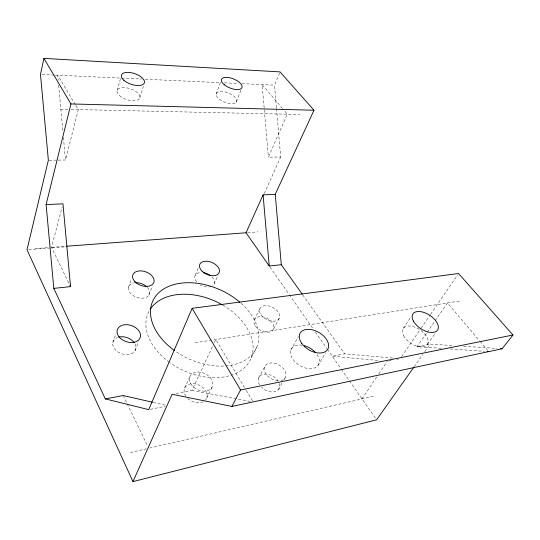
<?xml version="1.0" encoding="UTF-8"?>
<svg xmlns="http://www.w3.org/2000/svg" width="540" height="540" viewBox="0 0 540 540"><rect width="100%" height="100%" fill="white"/><g stroke="black" fill="none" stroke-linecap="round" stroke-linejoin="round"><path stroke-width="0.41" stroke-dasharray="2.7 2.03" d="M58.145 160.09L65.489 159.989L78.307 109.593L75.735 105.293M68.708 282.865L51.53 247.361L62.107 207.056M117.106 90.491L120.758 77.612M139.826 97.713L143.465 85.779M128.425 287.483L131.504 278.768M112.799 342.576L116.053 333.47M216.115 94.122L220.759 81.567M148.993 295.043L152.253 286.416M135.095 350.622L138.564 341.618M236.297 102.033A10.921 4.975 21.9 0 0 223.958 91.645A10.921 4.975 21.9 0 0 218.963 98.867A10.921 4.975 21.9 0 0 236.297 102.033L241.144 89.593M195.244 275.285L198.403 267.719M276.453 107.717L274.516 85.158L280.051 71.894M276.521 108.547L280.678 157.005L268.394 157.174L287.267 114.19L282.987 109.154M214.07 284.101L218.038 275.096M264.222 193.576L280.678 157.005M184.68 387.99L190.066 376.272M176.216 393.485L191.889 390.433L212.922 345.58M214.353 342.542L215.777 339.498L245.801 389.718M206.611 398.324L212.301 386.735M254.279 319.876L259.841 308.765M251.201 357.925L257.026 346.68M273.618 328.934L279.41 317.932M258.566 378.061L264.613 366.829M290.831 350.075L298.431 336.447M278.377 389.651L282.326 382.705M283.743 380.214L285.721 376.738M317.864 365.675L325.492 352.924M403.299 328.367L411.163 316.568M361.982 398.891L376.967 376.623M378.844 373.842L387.275 361.314M401.591 356.63L420.579 328.928M421.058 328.232L430.076 315.077M430.549 314.381L457.61 274.907M441.241 348.327L417.076 346.66L426.566 333.005M427.046 332.316L434.639 321.394M435.112 320.713L447.451 302.96L479.5 340.726M427.437 344.399L435.672 332.721M414.113 366.815L422.881 354.429M424.825 351.682L430.178 344.108L453.614 345.62M130.336 452.54L146.333 448.835M149.553 448.092L374.625 395.962M150.316 409.307L165.436 406.242M388.881 360.99L391.304 360.497M396.94 359.357L398.554 359.033M417.076 346.66L430.178 344.108M392.708 358.054L344.662 353.835L332.174 356.191L379.762 360.619M195.176 342.752L460.789 300.854M35.255 248.576L49.086 247.543M51.53 247.361L65.785 246.287M247.631 232.652L257.931 231.883M28.681 249.601L65.664 246.814M49.174 160.218L57.335 160.103M60.534 109.202L67.804 109.364M71.037 109.431L299.828 114.467M42.127 74.493L54.452 75.053M55.276 75.094L120.832 78.104M121.669 78.138L141.858 79.07M145.226 79.225L220.928 82.694M224.289 82.85L238.592 83.511M241.954 83.66L274.516 85.158M463.651 346.268L497.124 348.421M450.407 348.962L484.569 351.317M191.889 390.433L251.444 401.598M153.225 402.415L166.205 405.385M282.454 108.52L262.143 84.591L268.394 157.174M480.04 341.368L487.647 350.325M302.744 294.901L344.662 353.835M270.02 267.064L288.832 294.017M289.319 294.705L312.95 328.57M315.36 332.026L326.943 348.617M327.422 349.306L340.929 368.658M341.307 369.272L376.144 419.108M75.303 104.578L57.74 75.209L58.205 80.244M246.233 390.433L253.098 401.909M123.215 395.537L126.86 403.076M127.224 403.826L147.636 446.02M58.664 85.28L62.802 130.613M63.416 137.322L65.489 159.989M222.818 305.127A56.201 38.117 24.2 0 1 246.085 366.032A56.201 38.117 24.2 0 1 169.965 362.738M169.324 362.279A56.201 38.117 24.2 0 1 149.202 310.946M203.344 401.713A12.123 8.856 25.9 0 1 186.881 397.595M185.956 396.434A12.123 8.856 25.9 0 1 187.96 384.743A12.123 8.856 25.9 0 1 203.162 387.747A12.123 8.856 25.9 0 1 205.315 400.255M279.281 383.434A11.556 7.918 30.1 0 1 274.435 391.817A11.556 7.918 30.1 0 1 261.374 387.065M259.646 384.831A11.556 7.918 30.1 0 1 263.479 374.261A11.556 7.918 30.1 0 1 278.168 381.112M135 343.946A11.941 8.498 19 0 1 129.701 354.247A11.941 8.498 19 0 1 114.487 348.745A11.941 8.498 19 0 1 117.315 337.554M147.366 287.361A11.036 7.256 19.5 0 1 144.902 297.83A11.036 7.256 19.5 0 1 129.6 292.194A11.036 7.256 19.5 0 1 134.865 282.757M211.964 276.919A10.402 6.527 23.1 0 1 212.976 285.457M211.309 286.43A10.402 6.527 23.1 0 1 200.333 284.891M196.675 281.914A10.402 6.527 23.1 0 1 200.205 272.545M241.11 303.325A56.909 37.901 24.2 0 1 247.529 358.607A56.909 37.901 24.2 0 1 175.034 350.946M278.174 380.842A11.705 7.877 29.9 0 1 264.384 367.639A11.705 7.877 29.9 0 1 281.171 366.471A11.705 7.877 29.9 0 1 280.8 380.66M317.014 354.476A15.714 10.125 30.6 0 1 311.249 368.651A15.714 10.125 30.6 0 1 291.209 356.218A15.714 10.125 30.6 0 1 302.076 345.209M255.339 325.856A10.692 6.851 27.5 0 0 272.653 330.453A10.692 6.851 27.5 0 0 263.776 317.115A10.692 6.851 27.5 0 0 255.339 325.856M190.742 383.683A12.292 8.829 25.9 0 0 210.998 388.658A12.292 8.829 25.9 0 0 201.677 372.458A12.292 8.829 25.9 0 0 190.742 383.683M260.955 314.739A10.82 6.797 27.4 0 0 278.451 319.43A10.82 6.797 27.4 0 0 269.393 306.079A10.82 6.797 27.4 0 0 260.955 314.739M403.603 335.704A14.492 8.161 33.4 0 0 425.871 345.911A14.492 8.161 33.4 0 0 416.455 327.8A14.492 8.161 33.4 0 0 403.603 335.704M119.475 95.594A11.927 5.704 18.5 0 0 139.097 99.036A11.927 5.704 18.5 0 0 126.772 87.865A11.927 5.704 18.5 0 0 119.475 95.594"/><path stroke-width="0.81" d="M302.258 294.212L281.3 264.742L275.238 194.319L313.99 110.234L280.051 71.894L43.922 58.394L40.48 74.412L48.357 160.225L27 249.73L132.962 481.606L376.623 419.803L413.627 367.504M132.962 481.606L172.091 394.281L231.896 406.438L502.139 348.745L513 335.016L458.561 273.524L192.132 308.313L148.723 409.631L105.334 398.905L53.811 288.38L46.102 204.593L70.929 103.936L43.922 58.394M281.3 264.742L269.231 265.997L246.044 232.774L263.088 194.866L275.238 194.319M231.896 406.438L240.55 389.954L513 335.016M105.334 398.905L123.215 395.537L152.415 402.226M53.811 288.38L70.531 286.639L62.957 203.837L46.102 204.593M66.623 246.226L246.044 232.774M70.929 103.936L313.99 110.234M500.472 348.638L502.139 348.745M487.067 351.493L488.734 351.608M192.132 308.313L240.55 389.954M69.802 285.134L70.531 286.639M263.088 194.866L269.231 265.997M150.046 309.528A56.201 38.117 24.2 0 1 222.109 304.715M118.577 337.136A11.941 8.498 19 0 1 134.325 342.826M135.506 282.704A11.036 7.256 19.5 0 1 146.435 286.463M203.256 272.632A10.402 6.527 23.1 0 1 210.013 275.299M174.38 350.487A56.909 37.901 24.2 0 1 161.548 290.412A56.909 37.901 24.2 0 1 239.915 302.279M304.297 345.681A15.714 10.125 30.6 0 1 315.644 352.708M413.424 321.098A14.722 8.059 33 0 0 436.05 331.459A14.722 8.059 33 0 0 426.276 313.362A14.722 8.059 33 0 0 413.424 321.098M301.793 343.474A15.991 10.03 30.4 0 0 327.186 350.089A15.991 10.03 30.4 0 0 312.944 329.974A15.991 10.03 30.4 0 0 301.793 343.474M202.129 271.249A10.523 6.48 23.2 0 0 219.031 272.849A10.523 6.48 23.2 0 0 207.259 261.252A10.523 6.48 23.2 0 0 202.129 271.249M134.966 281.691A11.171 7.209 19.6 0 0 153.434 283.277A11.171 7.209 19.6 0 0 141.615 270.932A11.171 7.209 19.6 0 0 134.966 281.691M119.576 337.453A12.096 8.464 19.2 0 0 139.725 338.621A12.096 8.464 19.2 0 0 127.055 324.682A12.096 8.464 19.2 0 0 119.576 337.453M123.876 80.258A12.082 5.603 18.7 0 0 143.714 83.882A12.082 5.603 18.7 0 0 131.18 72.725A12.082 5.603 18.7 0 0 123.876 80.258M224.262 84.706A11.05 4.873 22 0 0 241.751 88.04A11.05 4.873 22 0 0 229.216 77.652A11.05 4.873 22 0 0 224.262 84.706"/></g></svg>
